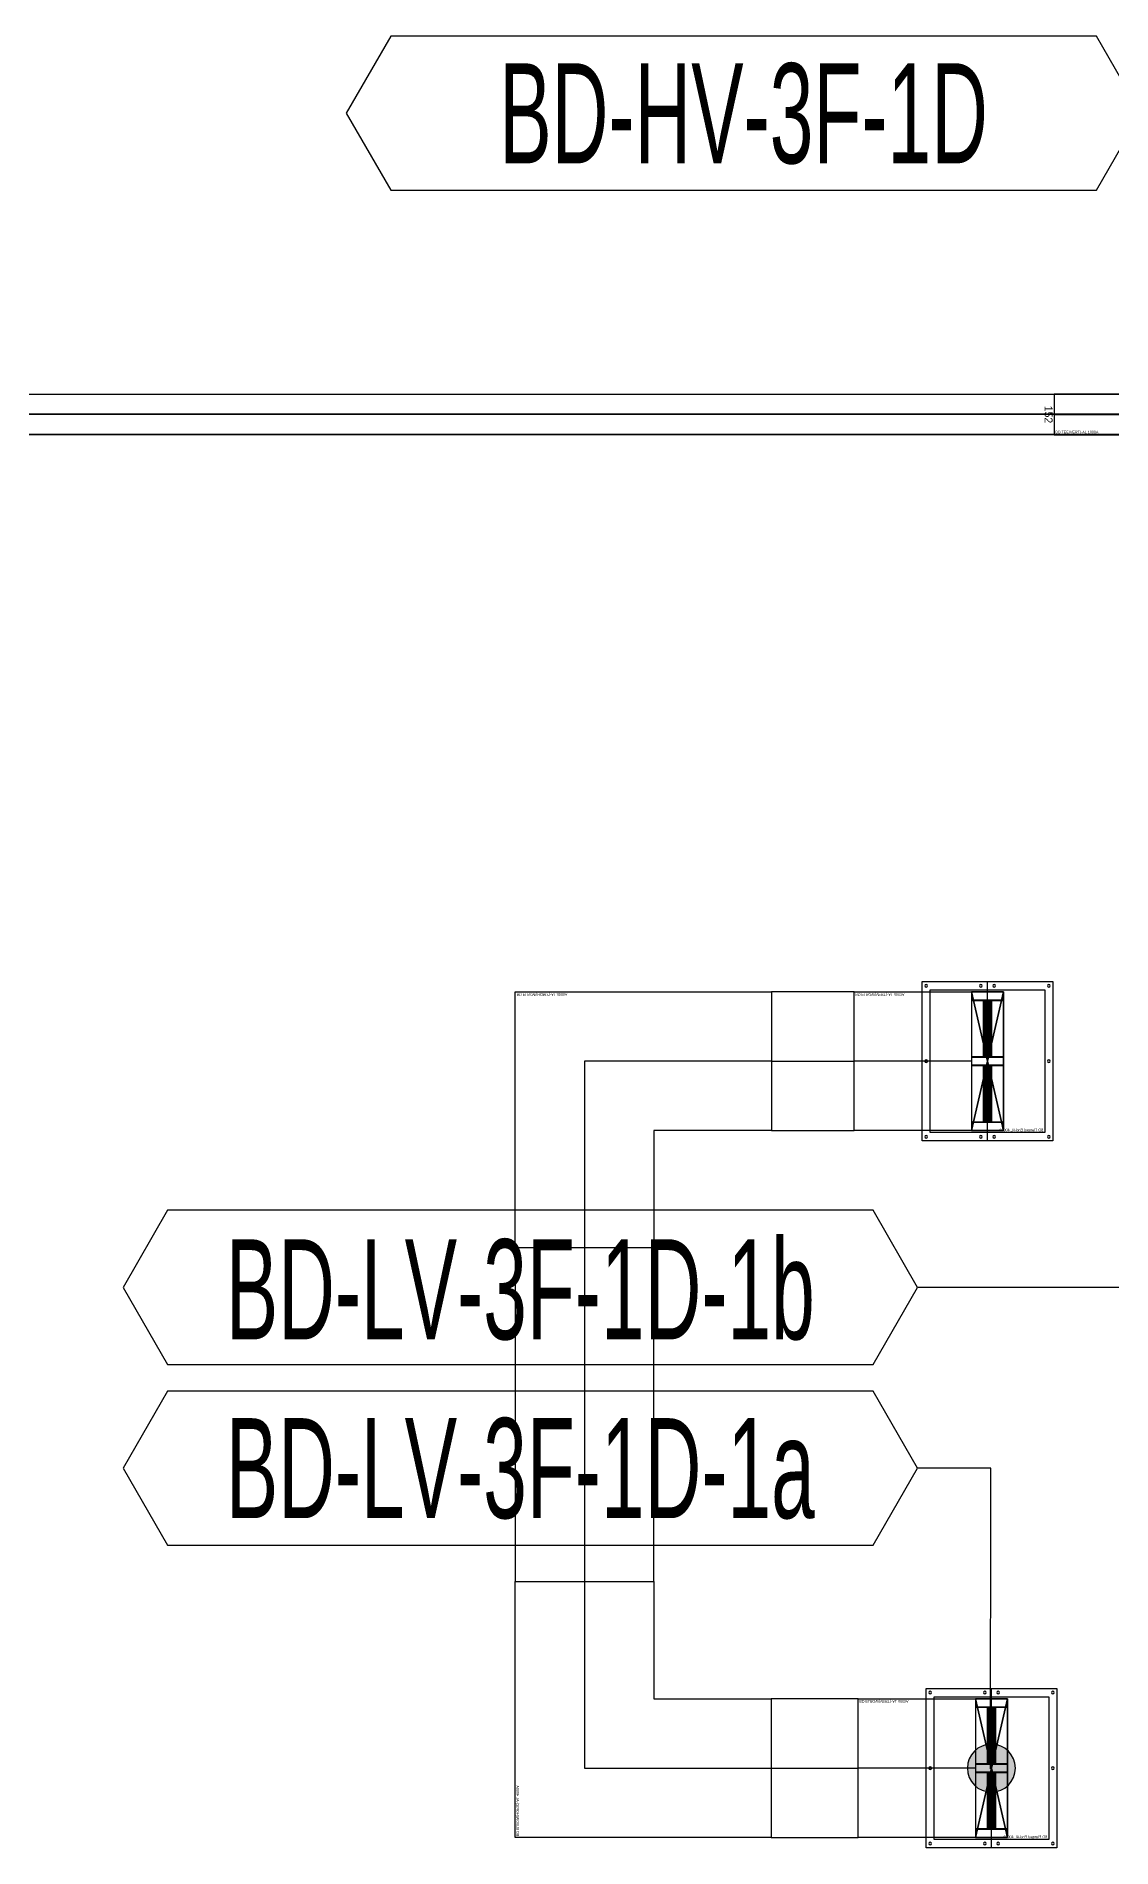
# Model space of a CAD drawing. Header units: millimetres. Extents: x 28486 to 374549, y -351975 to 868946.
# Drawn here: x 288334 to 292366, y 410802 to 417592 of the extents above; entities that cross this region are included whole.
import ezdxf
from ezdxf.enums import TextEntityAlignment as Align

# ---------------------------------------------------------------- set-up
doc = ezdxf.new("R2010")
doc.units = ezdxf.units.MM
doc.header["$LTSCALE"] = 150
doc.layers.get('Defpoints').update_dxf_attribs({"color": 150})
for name, color, linetype in [('-----27 Bus Duct_HV_IT BACK UP A', 7, 'Continuous'), ('-----27 Bus Duct_HV_IT BACK UP B', 3, 'Continuous'), ('-----27 Bus Duct_LV_380-220V', 200, 'Continuous'), ('-----29 주기', 1, 'Continuous'), ('-----30 Text', 2, 'Continuous'), ('-----99 Cable Schedule', 2, 'Continuous')]:
    doc.layers.add(name, color=color, linetype=linetype)
doc.styles.add('ELEC', font='')
doc.styles.get("Standard").update_dxf_attribs({"font": ''})
doc.styles.get('ELEC').set_extended_font_data('Dotum')
doc.styles.get('Standard').set_extended_font_data('Dotum')
doc.dimstyles.new('전기통신참고용-치수', dxfattribs={"dimscale": 15, "dimtxt": 2, "dimasz": 0, "dimexe": 0, "dimexo": 0, "dimgap": 0.4, "dimtad": 4, "dimdec": 0, "dimzin": 0, "dimdsep": 46, "dimtxsty": 'Standard', "dimblk": 'NONE', "dimcen": 0, "dimse1": 1, "dimse2": 1, "dimsd1": 1, "dimsd2": 1, "dimclrd": 8, "dimclre": 8, "dimclrt": 8, "dimadec": 0, "dimazin": 0, "dimtfac": 1, "dimtdec": 0, "dimtix": 1, "dimtmove": 2, "dimatfit": 0, "dimldrblk": 'NONE', "dimfxl": 2, "dimtolj": 1, "dimtzin": 0, "dimarcsym": 0})

# ---------------------------------------------------------------- blocks, each defined once
blk = doc.blocks.new('*D636')
at = {"layer": 'Defpoints', "color": 0, "transparency": 16777216}
for p in [(0, 9408.7), (152, 9408.7), (152, 9408.7)]:
    blk.add_point(p, dxfattribs=at)
at = {"color": 0, "transparency": 16777216, "insert": (76, 9387.7), "char_height": 30, "attachment_point": 5}
blk.add_mtext('\\A1;{\\C0;152}', dxfattribs=at)
blk = doc.blocks.new('_None')
blk = doc.blocks.new('*D637')
at = {"layer": 'Defpoints', "color": 0, "transparency": 16777216}
for p in [(152, 9408.7), (152, 9408.7), (152, -6491.3)]:
    blk.add_point(p, dxfattribs=at)
at = {"color": 0, "transparency": 16777216, "insert": (131, 1458.7), "char_height": 30, "attachment_point": 5, "rotation": 90}
blk.add_mtext('\\A1;{\\C0;15900}', dxfattribs=at)
blk = doc.blocks.new('*U292')
at = {"color": 1}
for p, q in [((390, 76), (270, -76)), ((270, 76), (390, -76)), ((-270, 0), (270, 0)), ((390, 0), (930, 0))]:
    blk.add_line(p, q, dxfattribs=at)
at = {"color": 0}
for points in [[(-270, -76), (270, -76), (270, 76), (-270, 76)], [(390, -76), (930, -76), (930, 76), (390, 76)]]:
    blk.add_lwpolyline(points, close=True, dxfattribs=at)
for points in [[(390, 76), (270, 76)], [(270, -76), (390, -76)]]:
    blk.add_lwpolyline(points, dxfattribs=at)
at = {"color": 1}
for points in [[(270, -46, -0.4142136), (272, -44), (312.8, -44, 0.4142136), (313.8, -43), (313.8, 43, 0.4142136), (312.8, 44), (272, 44, -0.4142136), (270, 46), (270, 76, -0.4142136), (271, 75), (271, 46, 0.4142136), (272, 45), (388, 45, 0.4142136), (389, 46), (389, 75, -0.4142136), (390, 76), (390, 46, -0.4142136), (388, 44), (347.2, 44, 0.4142136), (346.2, 43), (346.2, -43, 0.4142136), (347.2, -44), (388, -44, -0.4142136), (390, -46), (390, -76, -0.4142136), (389, -75), (389, -46, 0.4142136), (388, -45), (272, -45, 0.4142136), (271, -46), (271, -75, -0.4142136), (270, -76), (270, -76), (270, -76), (270, -76)], [(314.8, -43), (314.8, 43, -0.4142136), (315.8, 44), (344.2, 44, -0.4142136), (345.2, 43), (345.2, -43, -0.4142136), (344.2, -44), (315.8, -44, -0.4142136)], [(315.8, -42), (315.8, 42, -0.4142136), (316.8, 43), (321.15, 43, -0.4142136), (322.15, 42), (322.15, -42, -0.4142136), (321.15, -43), (316.8, -43, -0.4142136)], [(323.15, -42), (323.15, 42, -0.4142136), (324.15, 43), (328.5, 43, -0.4142136), (329.5, 42), (329.5, -42, -0.4142136), (328.5, -43), (324.15, -43, -0.4142136)], [(330.5, -42), (330.5, 42, -0.4142136), (331.5, 43), (335.85, 43, -0.4142136), (336.85, 42), (336.85, -42, -0.4142136), (335.85, -43), (331.5, -43, -0.4142136)], [(337.85, -42), (337.85, 42, -0.4142136), (338.85, 43), (343.2, 43, -0.4142136), (344.2, 42), (344.2, -42, -0.4142136), (343.2, -43), (338.85, -43, -0.4142136)]]:
    blk.add_lwpolyline(points, format="xyb", close=True, dxfattribs=at)
at = {"color": 0, "style": 'ELEC'}
blk.add_text('BD TEE(VERT)-AL 1000A', height=10, dxfattribs=at).set_placement((-265, -66), align=Align.MIDDLE_LEFT)
blk = doc.blocks.new('*U639')
at = {"color": 1}
blk.add_line((76, 29808.7), (76, -6491.3), dxfattribs=at)
at = {"color": 0}
blk.add_lwpolyline([(152, -6491.3), (0, -6491.3), (0, 29808.7), (152, 29808.7)], close=True, dxfattribs=at)
blk = doc.blocks.new('*U23')
at = {"color": 0}
blk.add_line((0, -298.5), (0, 298.5), dxfattribs=at)
at = {"color": 1}
for p, q in [((60, 260), (-60, -260)), ((-60, 260), (60, -260))]:
    blk.add_line(p, q, dxfattribs=at)
at = {"color": 0}
for points in [[(-245, -298.5), (245, -298.5), (245, 298.5), (-245, 298.5)], [(-215, -267.5), (215, -267.5), (215, 267.5), (-215, 267.5)]]:
    blk.add_lwpolyline(points, close=True, dxfattribs=at)
at = {"color": 1}
blk.add_lwpolyline([(60, -260), (-60, -260), (-60, 260), (60, 260)], close=True, dxfattribs=at)
for points in [[(-60, 14, -0.4142136), (-58, 16), (-17.2, 16, 0.4142136), (-16.2, 17), (-16.2, 227, 0.4142136), (-17.2, 228), (-58, 228, -0.4142136), (-60, 230), (-60, 260, -0.4142136), (-59, 259), (-59, 230, 0.4142136), (-58, 229), (58, 229, 0.4142136), (59, 230), (59, 259, -0.4142136), (60, 260), (60, 230, -0.4142136), (58, 228), (17.2, 228, 0.4142136), (16.2, 227), (16.2, 17, 0.4142136), (17.2, 16), (58, 16, -0.4142136), (60, 14), (60, 2, -0.4142136), (59, 3), (59, 14, 0.4142136), (58, 15), (-58, 15, 0.4142136), (-59, 14), (-59, 3, -0.4142136), (-60, 2), (-60, 2), (-60, 2), (-60, 2)], [(-15.2, 17), (-15.2, 227, -0.4142136), (-14.2, 228), (14.2, 228, -0.4142136), (15.2, 227), (15.2, 17, -0.4142136), (14.2, 16), (-14.2, 16, -0.4142136)], [(-14.2, 18), (-14.2, 226, -0.4142136), (-13.2, 227), (-8.85, 227, -0.4142136), (-7.85, 226), (-7.85, 18, -0.4142136), (-8.85, 17), (-13.2, 17, -0.4142136)], [(-6.85, 18), (-6.85, 226, -0.4142136), (-5.85, 227), (-1.5, 227, -0.4142136), (-0.5, 226), (-0.5, 18, -0.4142136), (-1.5, 17), (-5.85, 17, -0.4142136)], [(0.5, 18), (0.5, 226, -0.4142136), (1.5, 227), (5.85, 227, -0.4142136), (6.85, 226), (6.85, 18, -0.4142136), (5.85, 17), (1.5, 17, -0.4142136)], [(7.85, 18), (7.85, 226, -0.4142136), (8.85, 227), (13.2, 227, -0.4142136), (14.2, 226), (14.2, 18, -0.4142136), (13.2, 17), (8.85, 17, -0.4142136)], [(-60, -230, -0.4142136), (-58, -228), (-17.2, -228, 0.4142136), (-16.2, -227), (-16.2, -17, 0.4142136), (-17.2, -16), (-58, -16, -0.4142136), (-60, -14), (-60, 0, -0.4142136), (-59, -1), (-59, -14, 0.4142136), (-58, -15), (58, -15, 0.4142136), (59, -14), (59, -1, -0.4142136), (60, 0), (60, -14, -0.4142136), (58, -16), (17.2, -16, 0.4142136), (16.2, -17), (16.2, -227, 0.4142136), (17.2, -228), (58, -228, -0.4142136), (60, -230), (60, -260, -0.4142136), (59, -259), (59, -230, 0.4142136), (58, -229), (-58, -229, 0.4142136), (-59, -230), (-59, -259, -0.4142136), (-60, -260), (-60, -260), (-60, -260), (-60, -260)], [(-15.2, -227), (-15.2, -17, -0.4142136), (-14.2, -16), (14.2, -16, -0.4142136), (15.2, -17), (15.2, -227, -0.4142136), (14.2, -228), (-14.2, -228, -0.4142136)], [(-14.2, -226), (-14.2, -18, -0.4142136), (-13.2, -17), (-8.85, -17, -0.4142136), (-7.85, -18), (-7.85, -226, -0.4142136), (-8.85, -227), (-13.2, -227, -0.4142136)], [(-6.85, -226), (-6.85, -18, -0.4142136), (-5.85, -17), (-1.5, -17, -0.4142136), (-0.5, -18), (-0.5, -226, -0.4142136), (-1.5, -227), (-5.85, -227, -0.4142136)], [(0.5, -226), (0.5, -18, -0.4142136), (1.5, -17), (5.85, -17, -0.4142136), (6.85, -18), (6.85, -226, -0.4142136), (5.85, -227), (1.5, -227, -0.4142136)], [(7.85, -226), (7.85, -18, -0.4142136), (8.85, -17), (13.2, -17, -0.4142136), (14.2, -18), (14.2, -226, -0.4142136), (13.2, -227), (8.85, -227, -0.4142136)]]:
    blk.add_lwpolyline(points, format="xyb", close=True, dxfattribs=at)
at = {"color": 0}
for centre in [(-230, 283), (-25, 283), (25, 283), (230, 283), (-230, 0), (230, 0), (-230, -283), (-25, -283), (25, -283), (230, -283)]:
    blk.add_circle(centre, 5, dxfattribs=at)
at = {"color": 0, "style": 'ELEC'}
blk.add_text('BD Flanged End-AL 4000A', height=10, dxfattribs=at).set_placement((-210, -257.5), align=Align.MIDDLE_LEFT)
blk = doc.blocks.new('*U22')
at = {"color": 1}
for p, q in [((340, 260), (220, -260)), ((220, 260), (340, -260))]:
    blk.add_line(p, q, dxfattribs=at)
at = {"color": 0}
blk.add_lwpolyline([(-220, -260), (220, -260), (220, 260), (-220, 260)], close=True, dxfattribs=at)
blk.add_lwpolyline([(220, -260), (340, -260), (340, 260), (220, 260)], dxfattribs=at)
at = {"color": 1}
for points in [[(220, 14, -0.4142136), (222, 16), (262.8, 16, 0.4142136), (263.8, 17), (263.8, 227, 0.4142136), (262.8, 228), (222, 228, -0.4142136), (220, 230), (220, 260, -0.4142136), (221, 259), (221, 230, 0.4142136), (222, 229), (338, 229, 0.4142136), (339, 230), (339, 259, -0.4142136), (340, 260), (340, 230, -0.4142136), (338, 228), (297.2, 228, 0.4142136), (296.2, 227), (296.2, 17, 0.4142136), (297.2, 16), (338, 16, -0.4142136), (340, 14), (340, 2, -0.4142136), (339, 3), (339, 14, 0.4142136), (338, 15), (222, 15, 0.4142136), (221, 14), (221, 3, -0.4142136), (220, 2), (220, 2), (220, 2), (220, 2)], [(264.8, 17), (264.8, 227, -0.4142136), (265.8, 228), (294.2, 228, -0.4142136), (295.2, 227), (295.2, 17, -0.4142136), (294.2, 16), (265.8, 16, -0.4142136)], [(265.8, 18), (265.8, 226, -0.4142136), (266.8, 227), (271.15, 227, -0.4142136), (272.15, 226), (272.15, 18, -0.4142136), (271.15, 17), (266.8, 17, -0.4142136)], [(273.15, 18), (273.15, 226, -0.4142136), (274.15, 227), (278.5, 227, -0.4142136), (279.5, 226), (279.5, 18, -0.4142136), (278.5, 17), (274.15, 17, -0.4142136)], [(280.5, 18), (280.5, 226, -0.4142136), (281.5, 227), (285.85, 227, -0.4142136), (286.85, 226), (286.85, 18, -0.4142136), (285.85, 17), (281.5, 17, -0.4142136)], [(287.85, 18), (287.85, 226, -0.4142136), (288.85, 227), (293.2, 227, -0.4142136), (294.2, 226), (294.2, 18, -0.4142136), (293.2, 17), (288.85, 17, -0.4142136)], [(220, -230, -0.4142136), (222, -228), (262.8, -228, 0.4142136), (263.8, -227), (263.8, -17, 0.4142136), (262.8, -16), (222, -16, -0.4142136), (220, -14), (220, 0, -0.4142136), (221, -1), (221, -14, 0.4142136), (222, -15), (338, -15, 0.4142136), (339, -14), (339, -1, -0.4142136), (340, 0), (340, -14, -0.4142136), (338, -16), (297.2, -16, 0.4142136), (296.2, -17), (296.2, -227, 0.4142136), (297.2, -228), (338, -228, -0.4142136), (340, -230), (340, -260, -0.4142136), (339, -259), (339, -230, 0.4142136), (338, -229), (222, -229, 0.4142136), (221, -230), (221, -259, -0.4142136), (220, -260), (220, -260), (220, -260), (220, -260)], [(264.8, -227), (264.8, -17, -0.4142136), (265.8, -16), (294.2, -16, -0.4142136), (295.2, -17), (295.2, -227, -0.4142136), (294.2, -228), (265.8, -228, -0.4142136)], [(265.8, -226), (265.8, -18, -0.4142136), (266.8, -17), (271.15, -17, -0.4142136), (272.15, -18), (272.15, -226, -0.4142136), (271.15, -227), (266.8, -227, -0.4142136)], [(273.15, -226), (273.15, -18, -0.4142136), (274.15, -17), (278.5, -17, -0.4142136), (279.5, -18), (279.5, -226, -0.4142136), (278.5, -227), (274.15, -227, -0.4142136)], [(280.5, -226), (280.5, -18, -0.4142136), (281.5, -17), (285.85, -17, -0.4142136), (286.85, -18), (286.85, -226, -0.4142136), (285.85, -227), (281.5, -227, -0.4142136)], [(287.85, -226), (287.85, -18, -0.4142136), (288.85, -17), (293.2, -17, -0.4142136), (294.2, -18), (294.2, -226, -0.4142136), (293.2, -227), (288.85, -227, -0.4142136)]]:
    blk.add_lwpolyline(points, format="xyb", close=True, dxfattribs=at)
blk.add_lwpolyline([(220, 0), (-220, 0)], dxfattribs=at)
at = {"color": 0, "style": 'ELEC'}
blk.add_text('BD ELBOW(VERT)-AL 4000A', height=10, dxfattribs=at).set_placement((-215, -250), align=Align.MIDDLE_LEFT)
blk = doc.blocks.new('*U24')
at = {"color": 0}
blk.add_lwpolyline([(-260, -260), (700, -260), (700, 260), (260, 260), (260, 700), (-260, 700)], close=True, dxfattribs=at)
at = {"color": 1}
blk.add_lwpolyline([(700, 0), (0, 0), (0, 700)], dxfattribs=at)
at = {"color": 0, "style": 'ELEC'}
blk.add_text('BD ELBOW(HORIZ)-AL 4000A', height=10, dxfattribs=at).set_placement((-255, -250), align=Align.MIDDLE_LEFT)
blk = doc.blocks.new('*D876')
at = {"layer": 'Defpoints', "color": 0, "transparency": 16777216}
for p in [(0, 3210), (520, 3210), (520, 3210)]:
    blk.add_point(p, dxfattribs=at)
at = {"color": 0, "transparency": 16777216, "insert": (260, 3189), "char_height": 30, "attachment_point": 5}
blk.add_mtext('\\A1;{\\C0;520}', dxfattribs=at)
blk = doc.blocks.new('*D877')
at = {"layer": 'Defpoints', "color": 0, "transparency": 16777216}
for p in [(520, 3210), (520, 3210), (520, 2900)]:
    blk.add_point(p, dxfattribs=at)
at = {"color": 0, "transparency": 16777216, "insert": (499, 3055), "char_height": 30, "attachment_point": 5, "rotation": 90}
blk.add_mtext('\\A1;{\\C0;310}', dxfattribs=at)
blk = doc.blocks.new('*D878')
at = {"layer": 'Defpoints', "color": 0, "transparency": 16777216}
for p in [(0, 2900), (520, 2900), (520, 2900)]:
    blk.add_point(p, dxfattribs=at)
at = {"color": 0, "transparency": 16777216, "insert": (260, 2921), "char_height": 30, "attachment_point": 5}
blk.add_mtext('\\A1;{\\C0;520}', dxfattribs=at)
blk = doc.blocks.new('*D860')
at = {"layer": 'Defpoints', "color": 0, "transparency": 16777216}
for p in [(0, 3226), (520, 3226), (520, 3226)]:
    blk.add_point(p, dxfattribs=at)
at = {"color": 0, "transparency": 16777216, "insert": (260, 3205), "char_height": 30, "attachment_point": 5}
blk.add_mtext('\\A1;{\\C0;520}', dxfattribs=at)
blk = doc.blocks.new('*D861')
at = {"layer": 'Defpoints', "color": 0, "transparency": 16777216}
for p in [(520, 3226), (520, 3226), (520, 2900)]:
    blk.add_point(p, dxfattribs=at)
at = {"color": 0, "transparency": 16777216, "insert": (499, 3063), "char_height": 30, "attachment_point": 5, "rotation": 90}
blk.add_mtext('\\A1;{\\C0;326}', dxfattribs=at)
blk = doc.blocks.new('*D862')
at = {"layer": 'Defpoints', "color": 0, "transparency": 16777216}
for p in [(0, 2900), (520, 2900), (520, 2900)]:
    blk.add_point(p, dxfattribs=at)
at = {"color": 0, "transparency": 16777216, "insert": (260, 2921), "char_height": 30, "attachment_point": 5}
blk.add_mtext('\\A1;{\\C0;520}', dxfattribs=at)
blk = doc.blocks.new('*D30')
at = {"layer": 'Defpoints', "color": 0, "transparency": 16777216}
for p in [(0, 4150), (520, 4150), (520, 4150)]:
    blk.add_point(p, dxfattribs=at)
at = {"color": 0, "transparency": 16777216, "insert": (260, 4129), "char_height": 30, "attachment_point": 5}
blk.add_mtext('\\A1;{\\C0;520}', dxfattribs=at)
blk = doc.blocks.new('*D31')
at = {"layer": 'Defpoints', "color": 0, "transparency": 16777216}
for p in [(520, 4150), (520, 4150), (520, 2900)]:
    blk.add_point(p, dxfattribs=at)
at = {"color": 0, "transparency": 16777216, "insert": (499, 3525), "char_height": 30, "attachment_point": 5, "rotation": 90}
blk.add_mtext('\\A1;{\\C0;1250}', dxfattribs=at)
blk = doc.blocks.new('*D32')
at = {"layer": 'Defpoints', "color": 0, "transparency": 16777216}
for p in [(0, 2900), (520, 2900), (520, 2900)]:
    blk.add_point(p, dxfattribs=at)
at = {"color": 0, "transparency": 16777216, "insert": (260, 2921), "char_height": 30, "attachment_point": 5}
blk.add_mtext('\\A1;{\\C0;520}', dxfattribs=at)
blk = doc.blocks.new('A$C9a0ab699')
h = blk.add_hatch(color=0)
edge = h.paths.add_edge_path()
edge.add_arc((0, 0), 64, 720, 1080, ccw=False)
at = {"color": 0}
blk.add_circle((0, 0), 64, dxfattribs=at)
blk = doc.blocks.new('*U635')
at = {"color": 1}
blk.add_line((76, 9408.7), (76, -6491.3), dxfattribs=at)
at = {"color": 0}
blk.add_lwpolyline([(152, -6491.3), (0, -6491.3), (0, 9408.7), (152, 9408.7)], close=True, dxfattribs=at)
dim = blk.add_linear_dim(base=(152, 9408.7), p1=(0, 9408.7), p2=(152, 9408.7), text='{\\C0;<>}', dimstyle='전기통신참고용-치수', override={"dimtxsty": 'Standard', "dimclrd": 0, "dimclre": 0, "dimclrt": 0}, dxfattribs=at)
dim.commit()
dim.dimension.update_dxf_attribs({"geometry": '*D636', "text_midpoint": (76, 9387.7)})
dim = blk.add_linear_dim(base=(152, 9408.7), p1=(152, -6491.3), p2=(152, 9408.7), angle=90, text='{\\C0;<>}', dimstyle='전기통신참고용-치수', override={"dimtad": 1, "dimtxsty": 'Standard', "dimclrd": 0, "dimclre": 0, "dimclrt": 0}, dxfattribs=at)
dim.commit()
dim.dimension.update_dxf_attribs({"geometry": '*D637', "text_midpoint": (131, 1458.7)})
blk = doc.blocks.new('*U875')
at = {"color": 1}
blk.add_line((260, 3210), (260, 2900), dxfattribs=at)
at = {"color": 0}
blk.add_lwpolyline([(520, 2900), (0, 2900), (0, 3210), (520, 3210)], close=True, dxfattribs=at)
for base, p1, p2, override, picture, middle in [((520, 3210), (0, 3210), (520, 3210), {"dimtxsty": 'Standard', "dimclrd": 0, "dimclre": 0, "dimclrt": 0}, '*D876', (260, 3189)), ((520, 2900), (0, 2900), (520, 2900), {"dimtad": 1, "dimtxsty": 'Standard', "dimclrd": 0, "dimclre": 0, "dimclrt": 0}, '*D878', (260, 2921))]:
    dim = blk.add_linear_dim(base=base, p1=p1, p2=p2, text='{\\C0;<>}', dimstyle='전기통신참고용-치수', override=override, dxfattribs=at)
    dim.commit()
    dim.dimension.update_dxf_attribs({"geometry": picture, "text_midpoint": middle})
dim = blk.add_linear_dim(base=(520, 3210), p1=(520, 2900), p2=(520, 3210), angle=90, text='{\\C0;<>}', dimstyle='전기통신참고용-치수', override={"dimtad": 1, "dimtxsty": 'Standard', "dimclrd": 0, "dimclre": 0, "dimclrt": 0}, dxfattribs=at)
dim.commit()
dim.dimension.update_dxf_attribs({"geometry": '*D877', "text_midpoint": (499, 3055)})
blk = doc.blocks.new('*U859')
at = {"color": 1}
blk.add_line((260, 3226), (260, 2900), dxfattribs=at)
at = {"color": 0}
blk.add_lwpolyline([(520, 2900), (0, 2900), (0, 3226), (520, 3226)], close=True, dxfattribs=at)
for base, p1, p2, override, picture, middle in [((520, 3226), (0, 3226), (520, 3226), {"dimtxsty": 'Standard', "dimclrd": 0, "dimclre": 0, "dimclrt": 0}, '*D860', (260, 3205)), ((520, 2900), (0, 2900), (520, 2900), {"dimtad": 1, "dimtxsty": 'Standard', "dimclrd": 0, "dimclre": 0, "dimclrt": 0}, '*D862', (260, 2921))]:
    dim = blk.add_linear_dim(base=base, p1=p1, p2=p2, text='{\\C0;<>}', dimstyle='전기통신참고용-치수', override=override, dxfattribs=at)
    dim.commit()
    dim.dimension.update_dxf_attribs({"geometry": picture, "text_midpoint": middle})
dim = blk.add_linear_dim(base=(520, 3226), p1=(520, 2900), p2=(520, 3226), angle=90, text='{\\C0;<>}', dimstyle='전기통신참고용-치수', override={"dimtad": 1, "dimtxsty": 'Standard', "dimclrd": 0, "dimclre": 0, "dimclrt": 0}, dxfattribs=at)
dim.commit()
dim.dimension.update_dxf_attribs({"geometry": '*D861', "text_midpoint": (499, 3063)})
blk = doc.blocks.new('*U29')
at = {"color": 1}
blk.add_line((260, 4150), (260, 2900), dxfattribs=at)
at = {"color": 0}
blk.add_lwpolyline([(520, 2900), (0, 2900), (0, 4150), (520, 4150)], close=True, dxfattribs=at)
for base, p1, p2, override, picture, middle in [((520, 4150), (0, 4150), (520, 4150), {"dimtxsty": 'Standard', "dimclrd": 0, "dimclre": 0, "dimclrt": 0}, '*D30', (260, 4129)), ((520, 2900), (0, 2900), (520, 2900), {"dimtad": 1, "dimtxsty": 'Standard', "dimclrd": 0, "dimclre": 0, "dimclrt": 0}, '*D32', (260, 2921))]:
    dim = blk.add_linear_dim(base=base, p1=p1, p2=p2, text='{\\C0;<>}', dimstyle='전기통신참고용-치수', override=override, dxfattribs=at)
    dim.commit()
    dim.dimension.update_dxf_attribs({"geometry": picture, "text_midpoint": middle})
dim = blk.add_linear_dim(base=(520, 4150), p1=(520, 2900), p2=(520, 4150), angle=90, text='{\\C0;<>}', dimstyle='전기통신참고용-치수', override={"dimtad": 1, "dimtxsty": 'Standard', "dimclrd": 0, "dimclre": 0, "dimclrt": 0}, dxfattribs=at)
dim.commit()
dim.dimension.update_dxf_attribs({"geometry": '*D31', "text_midpoint": (499, 3525)})

msp = doc.modelspace()

# ---------------------------------------------------------------- linework, layer by layer
at = {"layer": '-----29 주기', "elevation": 0}
for points in [[(289663, 417592.2), (289496.3, 417303.4), (289663, 417014.7), (292308.8, 417014.7), (292475.5, 417303.4), (292308.8, 417592.2)], [(288826, 412513.5), (288659.3, 412224.7), (288826, 411936), (291471.8, 411936), (291638.5, 412224.7), (291471.8, 412513.5)]]:
    msp.add_lwpolyline(points, close=True, dxfattribs=at)
at = {"layer": '-----29 주기'}
msp.add_lwpolyline([(288826, 413191), (288659.3, 412902.2), (288826, 412613.5), (291471.8, 412613.5), (291638.5, 412902.2), (291471.8, 413191)], close=True, dxfattribs=at)
at = {"layer": '-----99 Cable Schedule', "color": 1}
msp.add_lwpolyline([(292703.5, 411100), (292704, 412902.2), (291638.5, 412902.2)], dxfattribs=at)
at = {"layer": '-----99 Cable Schedule', "color": 1, "elevation": 0}
msp.add_lwpolyline([(291912, 411097.1), (291912.5, 412224.7), (291638.5, 412224.7)], dxfattribs=at)

# ---------------------------------------------------------------- block references
at = {"layer": '-----27 Bus Duct_HV_IT BACK UP A', "rotation": 270}
msp.add_blockref('*U635', (282741.3, 416250.3), dxfattribs=at)
at = {"layer": '-----27 Bus Duct_HV_IT BACK UP A'}
msp.add_blockref('*U292', (292420, 416174.3), dxfattribs=at)
at = {"layer": '-----27 Bus Duct_HV_IT BACK UP B', "rotation": 270}
msp.add_blockref('*U639', (282741.3, 416251), dxfattribs=at)
at = {"layer": '-----27 Bus Duct_LV_380-220V', "xscale": -1}
for name, p in [('*U23', (291900, 413750)), ('*U29', (290649, 408900)), ('*U23', (291915, 411100))]:
    msp.add_blockref(name, p, dxfattribs=at)
for name, p, rotation in [('*U24', (290390, 413750), 180), ('*U875', (294300, 414010), 90), ('*U22', (291620, 413750), 180), ('*U24', (290389, 411100), 270), ('*U859', (294315, 411360), 90), ('*U22', (291635, 411100), 180)]:
    msp.add_blockref(name, p, dxfattribs=dict(at, rotation=rotation))
at = {"layer": '-----99 Cable Schedule', "color": 1, "xscale": -1.40625, "yscale": 1.40625, "zscale": 1.40625, "rotation": 270}
msp.add_blockref('A$C9a0ab699', (291915, 411100), dxfattribs=at)

# ---------------------------------------------------------------- texts
at = {"layer": '-----30 Text', "linetype": 'Continuous', "style": 'ELEC', "width": 0.6}
for s, p in [('BD-HV-3F-1D', (290985.9, 417303.4)), ('BD-LV-3F-1D-1b', (290148.9, 412902.2)), ('BD-LV-3F-1D-1a', (290148.9, 412224.7))]:
    msp.add_text(s, height=375, dxfattribs=at).set_placement(p, align=Align.MIDDLE)

doc.saveas('drawing.dxf')
